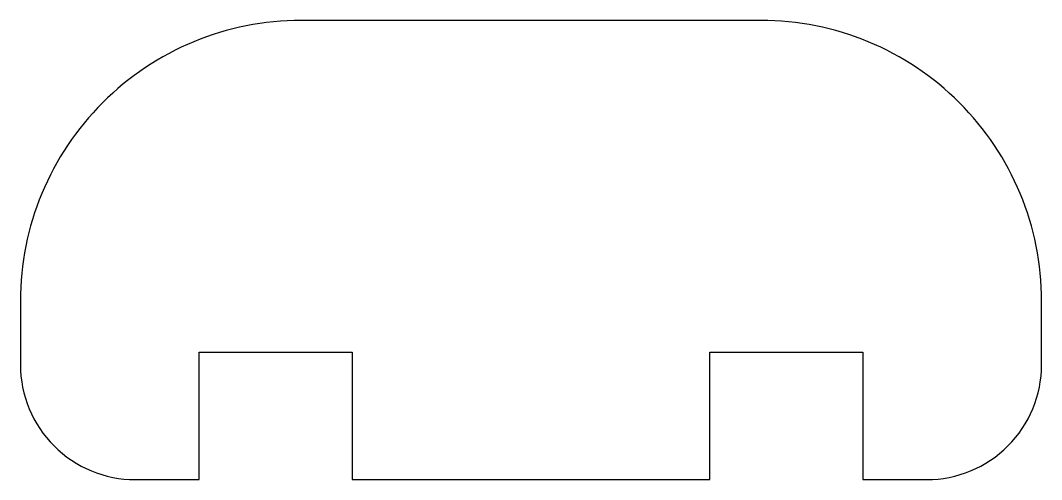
# Model space of a CAD drawing. Header units: millimetres. Extents: x -20 to 20, y -15 to 3.
import ezdxf

# ---------------------------------------------------------------- set-up
doc = ezdxf.new("R2010")
doc.units = ezdxf.units.MM
doc.layers.get('0').update_dxf_attribs({"linetype": 'CONTINUOUS'})

msp = doc.modelspace()

# ---------------------------------------------------------------- linework, layer by layer
msp.add_lwpolyline([(-20, -10.5, 0.414214), (-15.5, -15), (-13, -15), (-13, -10), (-7, -10), (-7, -15), (7, -15), (7, -10), (13, -10), (13, -15), (15.5, -15, 0.414214), (20, -10.5), (20, -8, 0.414214), (9, 3), (-9, 3, 0.414214), (-20, -8)], format="xyb", close=True)

doc.saveas('drawing.dxf')
